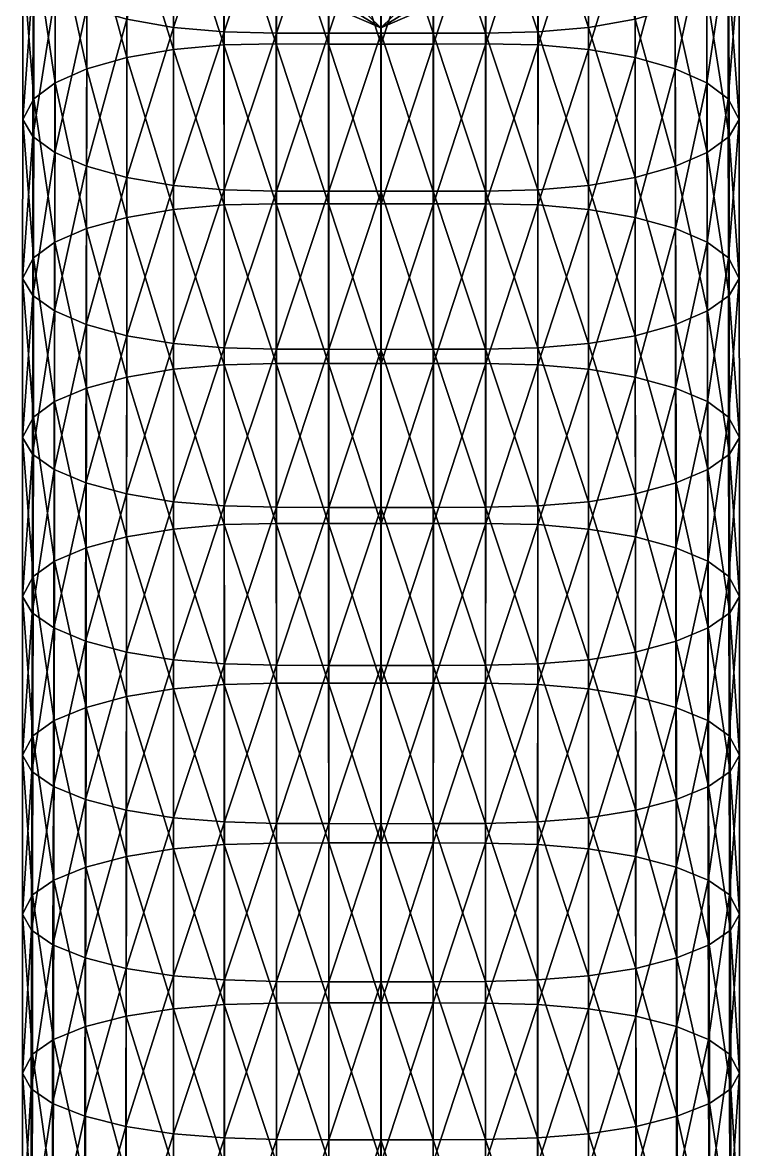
# Model space of a CAD drawing. Header units: millimetres. Extents: x 250 to 303, y -128 to 172.
# Drawn here: x 264.07 to 288.04, y 26.85 to 64.5 of the extents above; entities that cross this region are included whole.
import ezdxf

# ---------------------------------------------------------------- set-up
doc = ezdxf.new("R2010")
doc.units = ezdxf.units.MM
doc.header["$MEASUREMENT"] = 0
doc.layers.add('5550_CHROM', color=253, linetype='Continuous')

msp = doc.modelspace()

# ---------------------------------------------------------------- meshes
at = {"layer": '5550_CHROM'}
mesh = msp.add_polyface(dxfattribs=at)
corners = [(272.554, 58.445, 75.824), (274.305, 58.443, 75.835), (272.553, 63.784, 71.952), (274.304, 63.781, 71.961), (276.056, 63.777, 71.958), (274.304, 69.118, 68.086), (276.056, 69.114, 68.083), (272.552, 69.122, 68.08), (270.807, 63.748, 71.834), (270.805, 69.087, 67.963), (269.12, 63.592, 71.395), (269.12, 68.93, 67.519), (267.56, 63.325, 70.622), (267.563, 68.659, 66.746), (266.222, 62.948, 69.523), (266.227, 68.278, 65.651), (265.159, 62.485, 68.168), (265.165, 67.81, 64.304), (264.447, 61.955, 66.615), (264.453, 67.273, 62.76), (264.078, 61.254, 65.031), (264.079, 66.562, 61.189), (264.42, 60.686, 63.367), (264.428, 65.987, 59.535), (265.152, 60.16, 61.824), (265.162, 65.456, 58.003), (266.211, 59.697, 60.469), (266.219, 64.987, 56.655), (267.56, 59.322, 59.386), (267.564, 64.608, 55.574), (269.122, 59.055, 58.63), (269.122, 64.336, 54.812), (270.815, 58.909, 58.225), (270.814, 64.189, 54.401), (272.558, 58.867, 58.091), (272.557, 64.147, 54.267), (274.31, 58.865, 58.071), (274.309, 64.147, 54.249), (276.061, 58.864, 58.062), (276.061, 64.146, 54.241), (264.079, 71.87, 57.346), (264.434, 71.289, 55.703), (265.171, 70.752, 54.18), (266.227, 70.277, 52.839), (267.567, 69.894, 51.759), (269.122, 69.619, 50.993), (270.813, 69.469, 50.576), (272.557, 69.428, 50.443), (274.309, 69.428, 50.427), (276.061, 69.428, 50.419), (268.515, 72.521, 129.035), (268.272, 70.353, 128.167), (271.446, 66.317, 128.609), (271.925, 71.06, 130.092), (271.582, 68.672, 129.353), (276.056, 66.724, 129.469), (276.055, 64.322, 128.773), (271.441, 67.18, 124.68), (276.055, 65.213, 124.81), (268.713, 71.166, 124.329)]
mesh.append_faces([[corners[k] for k in face] for face in [(0, 1, 2, 2), (3, 2, 1, 1), (3, 4, 5, 5), (6, 5, 4, 4), (2, 3, 7, 7), (5, 7, 3, 3), (8, 2, 9, 9), (7, 9, 2, 2), (10, 8, 11, 11), (9, 11, 8, 8), (12, 10, 13, 13), (11, 13, 10, 10), (14, 12, 15, 15), (13, 15, 12, 12), (16, 14, 17, 17), (15, 17, 14, 14), (18, 16, 19, 19), (17, 19, 16, 16), (20, 18, 21, 21), (19, 21, 18, 18), (22, 20, 23, 23), (21, 23, 20, 20), (24, 22, 25, 25), (23, 25, 22, 22), (26, 24, 27, 27), (25, 27, 24, 24), (28, 26, 29, 29), (27, 29, 26, 26), (30, 28, 31, 31), (29, 31, 28, 28), (32, 30, 33, 33), (31, 33, 30, 30), (34, 32, 35, 35), (33, 35, 32, 32), (36, 34, 37, 37), (35, 37, 34, 34), (38, 36, 39, 39), (37, 39, 36, 36), (21, 19, 40, 40), (23, 21, 41, 41), (40, 41, 21, 21), (25, 23, 42, 42), (41, 42, 23, 23), (27, 25, 43, 43), (42, 43, 25, 25), (29, 27, 44, 44), (43, 44, 27, 27), (31, 29, 45, 45), (44, 45, 29, 29), (33, 31, 46, 46), (45, 46, 31, 31), (35, 33, 47, 47), (46, 47, 33, 33), (37, 35, 48, 48), (47, 48, 35, 35), (39, 37, 49, 49), (48, 49, 37, 37), (50, 51, 52, 52), (53, 54, 55, 55), (54, 52, 56, 56), (56, 55, 54, 54), (56, 52, 57, 57), (57, 58, 56, 56), (59, 57, 52, 52)]])
mesh = msp.add_polyface(dxfattribs=at)
corners = [(277.806, 58.443, 75.835), (279.557, 58.445, 75.824), (279.558, 63.784, 71.952), (277.807, 63.781, 71.961), (276.056, 63.777, 71.958), (277.807, 69.118, 68.086), (276.056, 69.114, 68.083), (279.559, 69.122, 68.08), (281.305, 63.748, 71.834), (281.306, 69.087, 67.963), (282.991, 63.592, 71.395), (282.991, 68.93, 67.519), (284.551, 63.325, 70.622), (284.549, 68.659, 66.746), (285.889, 62.948, 69.523), (285.884, 68.278, 65.651), (286.952, 62.485, 68.168), (286.946, 67.81, 64.304), (287.664, 61.955, 66.615), (287.658, 67.273, 62.76), (288.033, 61.254, 65.031), (288.033, 66.562, 61.189), (287.691, 60.686, 63.367), (287.684, 65.987, 59.535), (286.959, 60.16, 61.824), (286.949, 65.456, 58.003), (285.9, 59.697, 60.469), (285.892, 64.987, 56.655), (284.551, 59.322, 59.386), (284.547, 64.608, 55.574), (282.99, 59.055, 58.63), (282.989, 64.336, 54.812), (281.296, 58.909, 58.225), (281.298, 64.189, 54.401), (279.553, 58.867, 58.091), (279.554, 64.147, 54.267), (277.802, 58.865, 58.071), (277.802, 64.147, 54.249), (276.05, 58.864, 58.062), (276.05, 64.146, 54.241), (288.032, 71.87, 57.346), (287.677, 71.289, 55.703), (286.94, 70.752, 54.18), (285.884, 70.277, 52.839), (284.544, 69.894, 51.759), (282.989, 69.619, 50.993), (281.299, 69.469, 50.576), (279.555, 69.428, 50.443), (277.802, 69.428, 50.427), (276.05, 69.428, 50.419), (283.839, 70.353, 128.167), (283.596, 72.521, 129.035), (280.665, 66.317, 128.609), (280.529, 68.672, 129.353), (280.186, 71.06, 130.092), (276.056, 66.724, 129.469), (276.055, 64.322, 128.773), (280.67, 67.18, 124.68), (276.055, 65.213, 124.81), (283.397, 71.166, 124.329)]
mesh.append_faces([[corners[k] for k in face] for face in [(0, 1, 2, 2), (2, 3, 0, 0), (4, 3, 5, 5), (5, 6, 4, 4), (3, 2, 7, 7), (7, 5, 3, 3), (2, 8, 9, 9), (9, 7, 2, 2), (8, 10, 11, 11), (11, 9, 8, 8), (10, 12, 13, 13), (13, 11, 10, 10), (12, 14, 15, 15), (15, 13, 12, 12), (14, 16, 17, 17), (17, 15, 14, 14), (16, 18, 19, 19), (19, 17, 16, 16), (18, 20, 21, 21), (21, 19, 18, 18), (20, 22, 23, 23), (23, 21, 20, 20), (22, 24, 25, 25), (25, 23, 22, 22), (24, 26, 27, 27), (27, 25, 24, 24), (26, 28, 29, 29), (29, 27, 26, 26), (28, 30, 31, 31), (31, 29, 28, 28), (30, 32, 33, 33), (33, 31, 30, 30), (32, 34, 35, 35), (35, 33, 32, 32), (34, 36, 37, 37), (37, 35, 34, 34), (36, 38, 39, 39), (39, 37, 36, 36), (19, 21, 40, 40), (21, 23, 41, 41), (41, 40, 21, 21), (23, 25, 42, 42), (42, 41, 23, 23), (25, 27, 43, 43), (43, 42, 25, 25), (27, 29, 44, 44), (44, 43, 27, 27), (29, 31, 45, 45), (45, 44, 29, 29), (31, 33, 46, 46), (46, 45, 31, 31), (33, 35, 47, 47), (47, 46, 33, 33), (35, 37, 48, 48), (48, 47, 35, 35), (37, 39, 49, 49), (49, 48, 37, 37), (50, 51, 52, 52), (53, 54, 55, 55), (52, 53, 56, 56), (55, 56, 53, 53), (52, 56, 57, 57), (58, 57, 56, 56), (57, 59, 52, 52)]])
mesh = msp.add_polyface(dxfattribs=at)
corners = [(274.305, 53.106, 79.71), (276.056, 53.104, 79.71), (274.305, 58.443, 75.835), (276.056, 58.441, 75.834), (272.555, 53.106, 79.696), (272.554, 58.445, 75.824), (270.809, 53.067, 79.576), (270.808, 58.408, 75.705), (269.12, 52.916, 79.147), (269.12, 58.254, 75.271), (267.554, 52.654, 78.377), (267.557, 57.99, 74.499), (269.121, 48.493, 66.264), (267.551, 48.753, 67.007), (269.121, 53.774, 62.447), (267.556, 54.037, 63.197), (270.817, 48.351, 65.875), (270.816, 53.63, 62.05), (272.559, 53.587, 61.915), (274.304, 63.781, 71.961), (276.056, 63.777, 71.958), (270.807, 63.748, 71.834), (272.553, 63.784, 71.952), (269.12, 63.592, 71.395), (267.56, 63.325, 70.622), (269.122, 59.055, 58.63), (267.56, 59.322, 59.386), (270.815, 58.909, 58.225), (272.558, 58.867, 58.091), (274.31, 53.584, 61.893), (274.31, 58.865, 58.071), (276.061, 53.582, 61.883), (276.061, 58.864, 58.062)]
mesh.append_faces([[corners[k] for k in face] for face in [(0, 1, 2, 2), (3, 2, 1, 1), (4, 0, 5, 5), (2, 5, 0, 0), (6, 4, 7, 7), (5, 7, 4, 4), (8, 6, 9, 9), (7, 9, 6, 6), (10, 8, 11, 11), (9, 11, 8, 8), (12, 13, 14, 14), (15, 14, 13, 13), (16, 12, 17, 17), (14, 17, 12, 12), (17, 18, 16, 16), (2, 3, 19, 19), (20, 19, 3, 3), (7, 5, 21, 21), (22, 21, 5, 5), (9, 7, 23, 23), (21, 23, 7, 7), (11, 9, 24, 24), (23, 24, 9, 9), (14, 15, 25, 25), (26, 25, 15, 15), (17, 14, 27, 27), (25, 27, 14, 14), (18, 17, 28, 28), (27, 28, 17, 17), (29, 18, 30, 30), (28, 30, 18, 18), (31, 29, 32, 32), (30, 32, 29, 29)]])
mesh = msp.add_polyface(dxfattribs=at)
corners = [(276.056, 53.104, 79.71), (277.806, 53.106, 79.71), (277.806, 58.443, 75.835), (276.056, 58.441, 75.834), (279.556, 53.106, 79.696), (279.557, 58.445, 75.824), (281.302, 53.067, 79.576), (281.303, 58.408, 75.705), (282.992, 52.916, 79.147), (282.991, 58.254, 75.271), (284.557, 52.654, 78.377), (284.554, 57.99, 74.499), (284.56, 48.753, 67.007), (282.99, 48.493, 66.264), (282.99, 53.774, 62.447), (281.294, 48.351, 65.875), (281.295, 53.63, 62.05), (279.552, 53.587, 61.915), (277.807, 63.781, 71.961), (276.056, 63.777, 71.958), (281.305, 63.748, 71.834), (279.558, 63.784, 71.952), (282.991, 63.592, 71.395), (284.551, 63.325, 70.622), (284.556, 54.037, 63.197), (282.99, 59.055, 58.63), (284.551, 59.322, 59.386), (281.296, 58.909, 58.225), (279.553, 58.867, 58.091), (277.801, 53.584, 61.893), (277.802, 58.865, 58.071), (276.05, 53.582, 61.883), (276.05, 58.864, 58.062)]
mesh.append_faces([[corners[k] for k in face] for face in [(0, 1, 2, 2), (2, 3, 0, 0), (1, 4, 5, 5), (5, 2, 1, 1), (4, 6, 7, 7), (7, 5, 4, 4), (6, 8, 9, 9), (9, 7, 6, 6), (8, 10, 11, 11), (11, 9, 8, 8), (12, 13, 14, 14), (13, 15, 16, 16), (16, 14, 13, 13), (17, 16, 15, 15), (3, 2, 18, 18), (18, 19, 3, 3), (5, 7, 20, 20), (20, 21, 5, 5), (7, 9, 22, 22), (22, 20, 7, 7), (9, 11, 23, 23), (23, 22, 9, 9), (24, 14, 25, 25), (25, 26, 24, 24), (14, 16, 27, 27), (27, 25, 14, 14), (16, 17, 28, 28), (28, 27, 16, 16), (17, 29, 30, 30), (30, 28, 17, 17), (29, 31, 32, 32), (32, 30, 29, 29)]])
mesh = msp.add_polyface(dxfattribs=at)
corners = [(266.21, 52.286, 77.27), (267.554, 52.654, 78.377), (266.216, 57.617, 73.396), (267.557, 57.99, 74.499), (265.144, 51.834, 75.899), (265.152, 57.16, 72.033), (264.434, 51.316, 74.325), (264.441, 56.636, 70.47), (264.076, 50.638, 72.714), (264.077, 55.946, 68.873), (264.403, 50.084, 71.027), (264.412, 55.385, 67.197), (265.129, 49.57, 69.461), (265.141, 54.865, 65.643), (266.193, 49.118, 68.092), (266.202, 54.407, 64.281), (267.551, 48.753, 67.007), (267.556, 54.037, 63.197), (266.222, 62.948, 69.523), (267.56, 63.325, 70.622), (265.159, 62.485, 68.168), (264.447, 61.955, 66.615), (264.078, 61.254, 65.031), (264.42, 60.686, 63.367), (265.152, 60.16, 61.824), (266.211, 59.697, 60.469), (267.56, 59.322, 59.386)]
mesh.append_faces([[corners[k] for k in face] for face in [(0, 1, 2, 2), (3, 2, 1, 1), (4, 0, 5, 5), (2, 5, 0, 0), (6, 4, 7, 7), (5, 7, 4, 4), (8, 6, 9, 9), (7, 9, 6, 6), (10, 8, 11, 11), (9, 11, 8, 8), (12, 10, 13, 13), (11, 13, 10, 10), (14, 12, 15, 15), (13, 15, 12, 12), (16, 14, 17, 17), (15, 17, 14, 14), (2, 3, 18, 18), (19, 18, 3, 3), (5, 2, 20, 20), (18, 20, 2, 2), (7, 5, 21, 21), (20, 21, 5, 5), (9, 7, 22, 22), (21, 22, 7, 7), (11, 9, 23, 23), (22, 23, 9, 9), (13, 11, 24, 24), (23, 24, 11, 11), (15, 13, 25, 25), (24, 25, 13, 13), (17, 15, 26, 26), (25, 26, 15, 15)]])
mesh = msp.add_polyface(dxfattribs=at)
corners = [(284.557, 52.654, 78.377), (285.902, 52.286, 77.27), (285.895, 57.617, 73.396), (284.554, 57.99, 74.499), (286.967, 51.834, 75.899), (286.96, 57.16, 72.033), (287.677, 51.316, 74.325), (287.671, 56.636, 70.47), (288.035, 50.638, 72.714), (288.034, 55.946, 68.873), (287.708, 50.084, 71.027), (287.699, 55.385, 67.197), (286.982, 49.57, 69.461), (286.97, 54.865, 65.643), (285.918, 49.118, 68.092), (285.909, 54.407, 64.281), (284.56, 48.753, 67.007), (284.556, 54.037, 63.197), (282.99, 53.774, 62.447), (285.889, 62.948, 69.523), (284.551, 63.325, 70.622), (286.952, 62.485, 68.168), (287.664, 61.955, 66.615), (288.033, 61.254, 65.031), (287.691, 60.686, 63.367), (286.959, 60.16, 61.824), (285.9, 59.697, 60.469), (284.551, 59.322, 59.386)]
mesh.append_faces([[corners[k] for k in face] for face in [(0, 1, 2, 2), (2, 3, 0, 0), (1, 4, 5, 5), (5, 2, 1, 1), (4, 6, 7, 7), (7, 5, 4, 4), (6, 8, 9, 9), (9, 7, 6, 6), (8, 10, 11, 11), (11, 9, 8, 8), (10, 12, 13, 13), (13, 11, 10, 10), (12, 14, 15, 15), (15, 13, 12, 12), (14, 16, 17, 17), (17, 15, 14, 14), (18, 17, 16, 16), (3, 2, 19, 19), (19, 20, 3, 3), (2, 5, 21, 21), (21, 19, 2, 2), (5, 7, 22, 22), (22, 21, 5, 5), (7, 9, 23, 23), (23, 22, 7, 7), (9, 11, 24, 24), (24, 23, 9, 9), (11, 13, 25, 25), (25, 24, 11, 11), (13, 15, 26, 26), (26, 25, 13, 13), (15, 17, 27, 27), (27, 26, 15, 15)]])
mesh = msp.add_polyface(dxfattribs=at)
corners = [(274.306, 42.431, 87.459), (276.056, 42.43, 87.461), (274.306, 47.768, 83.584), (276.056, 47.767, 83.585), (272.557, 42.427, 87.439), (272.556, 47.766, 83.568), (270.812, 42.386, 87.317), (270.811, 47.727, 83.447), (269.119, 42.237, 86.902), (269.119, 47.577, 83.024), (267.547, 41.982, 86.134), (267.551, 47.318, 82.255), (266.196, 41.622, 85.02), (266.203, 46.954, 81.145), (265.127, 41.181, 83.632), (265.136, 46.508, 79.765), (264.419, 40.677, 82.036), (264.427, 45.997, 78.181), (264.075, 40.023, 80.395), (264.076, 45.33, 76.555), (264.385, 39.482, 78.683), (264.394, 44.783, 74.855), (265.104, 38.982, 77.094), (265.117, 44.276, 73.278), (266.183, 43.829, 71.901), (274.305, 53.106, 79.71), (276.056, 53.104, 79.71), (272.555, 53.106, 79.696), (270.809, 53.067, 79.576), (269.12, 52.916, 79.147), (267.554, 52.654, 78.377), (266.21, 52.286, 77.27), (265.144, 51.834, 75.899), (264.434, 51.316, 74.325), (264.076, 50.638, 72.714), (264.403, 50.084, 71.027), (265.129, 49.57, 69.461), (266.193, 49.118, 68.092), (267.546, 43.469, 70.815), (267.551, 48.753, 67.007), (269.121, 43.213, 70.08), (269.121, 48.493, 66.264), (270.819, 43.073, 69.699), (270.817, 48.351, 65.875), (272.561, 43.027, 69.564), (272.56, 48.307, 65.739), (274.311, 43.021, 69.536), (274.311, 48.303, 65.715), (276.061, 43.019, 69.525), (276.061, 48.301, 65.704), (272.559, 53.587, 61.915), (274.31, 53.584, 61.893), (276.061, 53.582, 61.883)]
mesh.append_faces([[corners[k] for k in face] for face in [(0, 1, 2, 2), (3, 2, 1, 1), (4, 0, 5, 5), (2, 5, 0, 0), (6, 4, 7, 7), (5, 7, 4, 4), (8, 6, 9, 9), (7, 9, 6, 6), (10, 8, 11, 11), (9, 11, 8, 8), (12, 10, 13, 13), (11, 13, 10, 10), (14, 12, 15, 15), (13, 15, 12, 12), (16, 14, 17, 17), (15, 17, 14, 14), (18, 16, 19, 19), (17, 19, 16, 16), (20, 18, 21, 21), (19, 21, 18, 18), (22, 20, 23, 23), (21, 23, 20, 20), (23, 24, 22, 22), (2, 3, 25, 25), (26, 25, 3, 3), (5, 2, 27, 27), (25, 27, 2, 2), (7, 5, 28, 28), (27, 28, 5, 5), (9, 7, 29, 29), (28, 29, 7, 7), (11, 9, 30, 30), (29, 30, 9, 9), (13, 11, 31, 31), (30, 31, 11, 11), (15, 13, 32, 32), (31, 32, 13, 13), (17, 15, 33, 33), (32, 33, 15, 15), (19, 17, 34, 34), (33, 34, 17, 17), (21, 19, 35, 35), (34, 35, 19, 19), (23, 21, 36, 36), (35, 36, 21, 21), (24, 23, 37, 37), (36, 37, 23, 23), (38, 24, 39, 39), (37, 39, 24, 24), (40, 38, 41, 41), (39, 41, 38, 38), (42, 40, 43, 43), (41, 43, 40, 40), (44, 42, 45, 45), (43, 45, 42, 42), (46, 44, 47, 47), (45, 47, 44, 44), (48, 46, 49, 49), (47, 49, 46, 46), (45, 43, 50, 50), (47, 45, 51, 51), (50, 51, 45, 45), (49, 47, 52, 52), (51, 52, 47, 47)]])
mesh = msp.add_polyface(dxfattribs=at)
corners = [(276.056, 42.43, 87.461), (277.805, 42.431, 87.459), (277.805, 47.768, 83.584), (276.056, 47.767, 83.585), (279.554, 42.427, 87.439), (279.555, 47.766, 83.568), (281.299, 42.386, 87.317), (281.3, 47.727, 83.447), (282.992, 42.237, 86.902), (282.992, 47.577, 83.024), (284.56, 47.318, 82.255), (277.806, 53.106, 79.71), (276.056, 53.104, 79.71), (279.556, 53.106, 79.696), (281.302, 53.067, 79.576), (282.992, 52.916, 79.147), (284.557, 52.654, 78.377), (284.565, 43.469, 70.815), (282.99, 43.213, 70.08), (282.99, 48.493, 66.264), (281.293, 43.073, 69.699), (281.294, 48.351, 65.875), (279.55, 43.027, 69.564), (279.551, 48.307, 65.739), (277.8, 43.021, 69.536), (277.801, 48.303, 65.715), (276.05, 43.019, 69.525), (276.05, 48.301, 65.704), (279.552, 53.587, 61.915), (277.801, 53.584, 61.893), (276.05, 53.582, 61.883)]
mesh.append_faces([[corners[k] for k in face] for face in [(0, 1, 2, 2), (2, 3, 0, 0), (1, 4, 5, 5), (5, 2, 1, 1), (4, 6, 7, 7), (7, 5, 4, 4), (6, 8, 9, 9), (9, 7, 6, 6), (10, 9, 8, 8), (3, 2, 11, 11), (11, 12, 3, 3), (2, 5, 13, 13), (13, 11, 2, 2), (5, 7, 14, 14), (14, 13, 5, 5), (7, 9, 15, 15), (15, 14, 7, 7), (16, 15, 9, 9), (17, 18, 19, 19), (18, 20, 21, 21), (21, 19, 18, 18), (20, 22, 23, 23), (23, 21, 20, 20), (22, 24, 25, 25), (25, 23, 22, 22), (24, 26, 27, 27), (27, 25, 24, 24), (21, 23, 28, 28), (23, 25, 29, 29), (29, 28, 23, 23), (25, 27, 30, 30), (30, 29, 25, 25)]])
mesh = msp.add_polyface(dxfattribs=at)
corners = [(282.992, 42.237, 86.902), (284.564, 41.982, 86.134), (284.56, 47.318, 82.255), (285.915, 41.622, 85.02), (285.908, 46.954, 81.145), (286.984, 41.181, 83.632), (286.976, 46.508, 79.765), (287.692, 40.677, 82.036), (287.685, 45.997, 78.181), (288.036, 40.023, 80.395), (288.035, 45.33, 76.555), (287.726, 39.482, 78.683), (287.717, 44.783, 74.855), (287.008, 38.982, 77.094), (286.995, 44.276, 73.278), (285.939, 38.54, 75.709), (285.928, 43.829, 71.901), (282.992, 47.577, 83.024), (284.557, 52.654, 78.377), (285.902, 52.286, 77.27), (286.967, 51.834, 75.899), (287.677, 51.316, 74.325), (288.035, 50.638, 72.714), (287.708, 50.084, 71.027), (286.982, 49.57, 69.461), (285.918, 49.118, 68.092), (284.565, 43.469, 70.815), (284.56, 48.753, 67.007), (282.99, 48.493, 66.264)]
mesh.append_faces([[corners[k] for k in face] for face in [(0, 1, 2, 2), (1, 3, 4, 4), (4, 2, 1, 1), (3, 5, 6, 6), (6, 4, 3, 3), (5, 7, 8, 8), (8, 6, 5, 5), (7, 9, 10, 10), (10, 8, 7, 7), (9, 11, 12, 12), (12, 10, 9, 9), (11, 13, 14, 14), (14, 12, 11, 11), (13, 15, 16, 16), (16, 14, 13, 13), (17, 2, 18, 18), (2, 4, 19, 19), (19, 18, 2, 2), (4, 6, 20, 20), (20, 19, 4, 4), (6, 8, 21, 21), (21, 20, 6, 6), (8, 10, 22, 22), (22, 21, 8, 8), (10, 12, 23, 23), (23, 22, 10, 10), (12, 14, 24, 24), (24, 23, 12, 12), (14, 16, 25, 25), (25, 24, 14, 14), (16, 26, 27, 27), (27, 25, 16, 16), (28, 27, 26, 26)]])
mesh = msp.add_polyface(dxfattribs=at)
corners = [(267.54, 31.308, 93.894), (269.119, 31.557, 94.658), (267.544, 36.645, 90.014), (269.119, 36.897, 90.78), (266.181, 30.957, 92.772), (266.188, 36.29, 88.896), (265.109, 30.527, 91.367), (265.118, 35.855, 87.499), (264.403, 30.036, 89.747), (264.411, 35.357, 85.892), (267.547, 41.982, 86.134), (266.196, 41.622, 85.02), (265.127, 41.181, 83.632), (264.419, 40.677, 82.036), (264.074, 34.715, 84.235), (264.075, 40.023, 80.395), (264.375, 34.182, 82.511), (264.385, 39.482, 78.683), (265.09, 33.688, 80.909), (265.104, 38.982, 77.094), (266.161, 33.252, 79.516), (266.172, 38.54, 75.709), (267.536, 32.902, 78.429), (267.541, 38.185, 74.623), (269.121, 32.654, 77.71), (269.121, 37.933, 73.895), (266.183, 43.829, 71.901), (267.546, 43.469, 70.815), (269.121, 43.213, 70.08)]
mesh.append_faces([[corners[k] for k in face] for face in [(0, 1, 2, 2), (3, 2, 1, 1), (4, 0, 5, 5), (2, 5, 0, 0), (6, 4, 7, 7), (5, 7, 4, 4), (8, 6, 9, 9), (7, 9, 6, 6), (2, 3, 10, 10), (5, 2, 11, 11), (10, 11, 2, 2), (7, 5, 12, 12), (11, 12, 5, 5), (9, 7, 13, 13), (12, 13, 7, 7), (14, 9, 15, 15), (13, 15, 9, 9), (16, 14, 17, 17), (15, 17, 14, 14), (18, 16, 19, 19), (17, 19, 16, 16), (20, 18, 21, 21), (19, 21, 18, 18), (22, 20, 23, 23), (21, 23, 20, 20), (24, 22, 25, 25), (23, 25, 22, 22), (21, 19, 26, 26), (23, 21, 27, 27), (26, 27, 21, 21), (25, 23, 28, 28), (27, 28, 23, 23)]])
mesh = msp.add_polyface(dxfattribs=at)
corners = [(282.992, 31.557, 94.658), (284.571, 31.308, 93.894), (284.568, 36.645, 90.014), (282.992, 36.897, 90.78), (285.93, 30.957, 92.772), (285.923, 36.29, 88.896), (287.002, 30.527, 91.367), (286.993, 35.855, 87.499), (287.708, 30.036, 89.747), (287.7, 35.357, 85.892), (288.037, 34.715, 84.235), (284.564, 41.982, 86.134), (282.992, 42.237, 86.902), (285.915, 41.622, 85.02), (286.984, 41.181, 83.632), (287.692, 40.677, 82.036), (288.036, 40.023, 80.395), (287.736, 34.182, 82.511), (287.726, 39.482, 78.683), (287.021, 33.688, 80.909), (287.008, 38.982, 77.094), (285.95, 33.252, 79.516), (285.939, 38.54, 75.709), (284.575, 32.902, 78.429), (284.57, 38.185, 74.623), (282.99, 32.654, 77.71), (282.99, 37.933, 73.895), (284.565, 43.469, 70.815), (285.928, 43.829, 71.901), (282.99, 43.213, 70.08)]
mesh.append_faces([[corners[k] for k in face] for face in [(0, 1, 2, 2), (2, 3, 0, 0), (1, 4, 5, 5), (5, 2, 1, 1), (4, 6, 7, 7), (7, 5, 4, 4), (6, 8, 9, 9), (9, 7, 6, 6), (10, 9, 8, 8), (3, 2, 11, 11), (11, 12, 3, 3), (2, 5, 13, 13), (13, 11, 2, 2), (5, 7, 14, 14), (14, 13, 5, 5), (7, 9, 15, 15), (15, 14, 7, 7), (9, 10, 16, 16), (16, 15, 9, 9), (10, 17, 18, 18), (18, 16, 10, 10), (17, 19, 20, 20), (20, 18, 17, 17), (19, 21, 22, 22), (22, 20, 19, 19), (21, 23, 24, 24), (24, 22, 21, 21), (23, 25, 26, 26), (26, 24, 23, 23), (22, 24, 27, 27), (27, 28, 22, 22), (24, 26, 29, 29), (29, 27, 24, 24)]])
mesh = msp.add_polyface(dxfattribs=at)
corners = [(274.308, 31.755, 95.207), (276.056, 31.756, 95.212), (274.307, 37.093, 91.333), (276.056, 37.093, 91.336), (272.56, 31.747, 95.182), (272.559, 37.087, 91.31), (270.815, 31.702, 95.059), (270.814, 37.044, 91.188), (269.119, 31.557, 94.658), (269.119, 36.897, 90.78), (274.306, 42.431, 87.459), (276.056, 42.43, 87.461), (272.557, 42.427, 87.439), (270.812, 42.386, 87.317), (269.119, 42.237, 86.902), (267.547, 41.982, 86.134), (270.822, 32.517, 77.348), (269.121, 32.654, 77.71), (270.82, 37.795, 73.524), (269.121, 37.933, 73.895), (272.564, 32.469, 77.213), (272.563, 37.748, 73.388), (274.312, 32.459, 77.18), (274.312, 37.74, 73.358), (276.061, 32.455, 77.168), (276.061, 37.737, 73.346), (270.819, 43.073, 69.699), (269.121, 43.213, 70.08), (272.561, 43.027, 69.564), (274.311, 43.021, 69.536), (276.061, 43.019, 69.525)]
mesh.append_faces([[corners[k] for k in face] for face in [(0, 1, 2, 2), (3, 2, 1, 1), (4, 0, 5, 5), (2, 5, 0, 0), (6, 4, 7, 7), (5, 7, 4, 4), (8, 6, 9, 9), (7, 9, 6, 6), (2, 3, 10, 10), (11, 10, 3, 3), (5, 2, 12, 12), (10, 12, 2, 2), (7, 5, 13, 13), (12, 13, 5, 5), (9, 7, 14, 14), (13, 14, 7, 7), (14, 15, 9, 9), (16, 17, 18, 18), (19, 18, 17, 17), (20, 16, 21, 21), (18, 21, 16, 16), (22, 20, 23, 23), (21, 23, 20, 20), (24, 22, 25, 25), (23, 25, 22, 22), (18, 19, 26, 26), (27, 26, 19, 19), (21, 18, 28, 28), (26, 28, 18, 18), (23, 21, 29, 29), (28, 29, 21, 21), (25, 23, 30, 30), (29, 30, 23, 23)]])
mesh = msp.add_polyface(dxfattribs=at)
corners = [(276.056, 31.756, 95.212), (277.803, 31.755, 95.207), (277.804, 37.093, 91.333), (276.056, 37.093, 91.336), (279.551, 31.747, 95.182), (279.553, 37.087, 91.31), (281.296, 31.702, 95.059), (281.297, 37.044, 91.188), (282.992, 31.557, 94.658), (282.992, 36.897, 90.78), (277.805, 42.431, 87.459), (276.056, 42.43, 87.461), (279.554, 42.427, 87.439), (281.299, 42.386, 87.317), (282.992, 42.237, 86.902), (282.99, 32.654, 77.71), (281.29, 32.517, 77.348), (281.291, 37.795, 73.524), (282.99, 37.933, 73.895), (279.547, 32.469, 77.213), (279.549, 37.748, 73.388), (277.799, 32.459, 77.18), (277.799, 37.74, 73.358), (276.05, 32.455, 77.168), (276.05, 37.737, 73.346), (281.293, 43.073, 69.699), (282.99, 43.213, 70.08), (279.55, 43.027, 69.564), (277.8, 43.021, 69.536), (276.05, 43.019, 69.525)]
mesh.append_faces([[corners[k] for k in face] for face in [(0, 1, 2, 2), (2, 3, 0, 0), (1, 4, 5, 5), (5, 2, 1, 1), (4, 6, 7, 7), (7, 5, 4, 4), (6, 8, 9, 9), (9, 7, 6, 6), (3, 2, 10, 10), (10, 11, 3, 3), (2, 5, 12, 12), (12, 10, 2, 2), (5, 7, 13, 13), (13, 12, 5, 5), (7, 9, 14, 14), (14, 13, 7, 7), (15, 16, 17, 17), (17, 18, 15, 15), (16, 19, 20, 20), (20, 17, 16, 16), (19, 21, 22, 22), (22, 20, 19, 19), (21, 23, 24, 24), (24, 22, 21, 21), (18, 17, 25, 25), (25, 26, 18, 18), (17, 20, 27, 27), (27, 25, 17, 17), (20, 22, 28, 28), (28, 27, 20, 20), (22, 24, 29, 29), (29, 28, 22, 22)]])
mesh = msp.add_polyface(dxfattribs=at)
corners = [(274.309, 21.08, 102.956), (276.056, 21.083, 102.963), (274.308, 26.417, 99.082), (276.056, 26.42, 99.088), (272.562, 21.067, 102.924), (272.561, 26.407, 99.053), (270.819, 21.018, 102.8), (270.817, 26.36, 98.93), (269.119, 20.875, 102.415), (269.119, 26.216, 98.536), (267.536, 25.97, 97.774), (274.308, 31.755, 95.207), (276.056, 31.756, 95.212), (272.56, 31.747, 95.182), (270.815, 31.702, 95.059), (269.119, 31.557, 94.658), (267.54, 31.308, 93.894), (266.173, 25.624, 96.649), (266.181, 30.957, 92.772), (265.099, 25.2, 95.234), (265.109, 30.527, 91.367), (264.395, 24.716, 93.603), (264.403, 30.036, 89.747), (264.072, 24.1, 91.915), (264.073, 29.407, 88.075), (264.354, 23.582, 90.164), (264.365, 28.882, 86.337), (265.061, 23.101, 88.536), (265.076, 28.394, 84.723), (266.138, 22.677, 87.127), (266.15, 27.964, 83.322), (267.525, 22.336, 86.039), (267.53, 27.619, 82.234), (269.121, 22.096, 85.338), (269.121, 27.375, 81.524), (270.825, 21.962, 84.997), (270.823, 27.24, 81.173), (272.566, 21.911, 84.862), (272.565, 27.19, 81.037), (274.313, 21.897, 84.824), (274.313, 27.178, 81.002), (276.061, 27.173, 80.989), (264.074, 34.715, 84.235), (264.411, 35.357, 85.892), (264.375, 34.182, 82.511), (265.09, 33.688, 80.909), (266.161, 33.252, 79.516), (267.536, 32.902, 78.429), (269.121, 32.654, 77.71), (270.822, 32.517, 77.348), (272.564, 32.469, 77.213), (274.312, 32.459, 77.18), (276.061, 32.455, 77.168)]
mesh.append_faces([[corners[k] for k in face] for face in [(0, 1, 2, 2), (3, 2, 1, 1), (4, 0, 5, 5), (2, 5, 0, 0), (6, 4, 7, 7), (5, 7, 4, 4), (8, 6, 9, 9), (7, 9, 6, 6), (9, 10, 8, 8), (2, 3, 11, 11), (12, 11, 3, 3), (5, 2, 13, 13), (11, 13, 2, 2), (7, 5, 14, 14), (13, 14, 5, 5), (9, 7, 15, 15), (14, 15, 7, 7), (10, 9, 16, 16), (15, 16, 9, 9), (17, 10, 18, 18), (16, 18, 10, 10), (19, 17, 20, 20), (18, 20, 17, 17), (21, 19, 22, 22), (20, 22, 19, 19), (23, 21, 24, 24), (22, 24, 21, 21), (25, 23, 26, 26), (24, 26, 23, 23), (27, 25, 28, 28), (26, 28, 25, 25), (29, 27, 30, 30), (28, 30, 27, 27), (31, 29, 32, 32), (30, 32, 29, 29), (33, 31, 34, 34), (32, 34, 31, 31), (35, 33, 36, 36), (34, 36, 33, 33), (37, 35, 38, 38), (36, 38, 35, 35), (39, 37, 40, 40), (38, 40, 37, 37), (40, 41, 39, 39), (24, 22, 42, 42), (43, 42, 22, 22), (26, 24, 44, 44), (42, 44, 24, 24), (28, 26, 45, 45), (44, 45, 26, 26), (30, 28, 46, 46), (45, 46, 28, 28), (32, 30, 47, 47), (46, 47, 30, 30), (34, 32, 48, 48), (47, 48, 32, 32), (36, 34, 49, 49), (48, 49, 34, 34), (38, 36, 50, 50), (49, 50, 36, 36), (40, 38, 51, 51), (50, 51, 38, 38), (41, 40, 52, 52), (51, 52, 40, 40)]])
mesh = msp.add_polyface(dxfattribs=at)
corners = [(284.575, 25.97, 97.774), (282.992, 26.216, 98.536), (282.992, 20.875, 102.415), (281.294, 26.36, 98.93), (282.992, 31.557, 94.658), (284.571, 31.308, 93.894), (285.938, 25.624, 96.649), (285.93, 30.957, 92.772), (287.012, 25.2, 95.234), (287.002, 30.527, 91.367), (287.716, 24.716, 93.603), (287.708, 30.036, 89.747), (288.039, 24.1, 91.915), (288.038, 29.407, 88.075), (287.757, 23.582, 90.164), (287.747, 28.882, 86.337), (287.05, 23.101, 88.536), (287.035, 28.394, 84.723), (285.973, 22.677, 87.127), (285.961, 27.964, 83.322), (284.587, 22.336, 86.039), (284.581, 27.619, 82.234), (282.99, 22.096, 85.338), (282.99, 27.375, 81.524), (288.037, 34.715, 84.235), (287.736, 34.182, 82.511), (287.021, 33.688, 80.909), (285.95, 33.252, 79.516), (284.575, 32.902, 78.429), (282.99, 32.654, 77.71)]
mesh.append_faces([[corners[k] for k in face] for face in [(0, 1, 2, 2), (3, 1, 4, 4), (1, 0, 5, 5), (5, 4, 1, 1), (0, 6, 7, 7), (7, 5, 0, 0), (6, 8, 9, 9), (9, 7, 6, 6), (8, 10, 11, 11), (11, 9, 8, 8), (10, 12, 13, 13), (13, 11, 10, 10), (12, 14, 15, 15), (15, 13, 12, 12), (14, 16, 17, 17), (17, 15, 14, 14), (16, 18, 19, 19), (19, 17, 16, 16), (18, 20, 21, 21), (21, 19, 18, 18), (20, 22, 23, 23), (23, 21, 20, 20), (11, 13, 24, 24), (13, 15, 25, 25), (25, 24, 13, 13), (15, 17, 26, 26), (26, 25, 15, 15), (17, 19, 27, 27), (27, 26, 17, 17), (19, 21, 28, 28), (28, 27, 19, 19), (21, 23, 29, 29), (29, 28, 21, 21)]])
mesh = msp.add_polyface(dxfattribs=at)
corners = [(276.061, 21.892, 84.81), (274.313, 21.897, 84.824), (276.061, 27.173, 80.989), (276.056, 21.083, 102.963), (277.802, 21.08, 102.956), (277.803, 26.417, 99.082), (276.056, 26.42, 99.088), (279.549, 21.067, 102.924), (279.55, 26.407, 99.053), (281.292, 21.018, 102.8), (281.294, 26.36, 98.93), (282.992, 20.875, 102.415), (282.992, 26.216, 98.536), (277.803, 31.755, 95.207), (276.056, 31.756, 95.212), (279.551, 31.747, 95.182), (281.296, 31.702, 95.059), (282.992, 31.557, 94.658), (282.99, 22.096, 85.338), (281.286, 21.962, 84.997), (281.288, 27.24, 81.173), (282.99, 27.375, 81.524), (279.545, 21.911, 84.862), (279.546, 27.19, 81.037), (277.798, 21.897, 84.824), (277.798, 27.178, 81.002), (276.05, 21.892, 84.81), (276.05, 27.173, 80.989), (281.29, 32.517, 77.348), (282.99, 32.654, 77.71), (279.547, 32.469, 77.213), (277.799, 32.459, 77.18), (276.05, 32.455, 77.168)]
mesh.append_faces([[corners[k] for k in face] for face in [(0, 1, 2, 2), (3, 4, 5, 5), (5, 6, 3, 3), (4, 7, 8, 8), (8, 5, 4, 4), (7, 9, 10, 10), (10, 8, 7, 7), (9, 11, 12, 12), (12, 10, 9, 9), (6, 5, 13, 13), (13, 14, 6, 6), (5, 8, 15, 15), (15, 13, 5, 5), (8, 10, 16, 16), (16, 15, 8, 8), (17, 16, 10, 10), (18, 19, 20, 20), (20, 21, 18, 18), (19, 22, 23, 23), (23, 20, 19, 19), (22, 24, 25, 25), (25, 23, 22, 22), (24, 26, 27, 27), (27, 25, 24, 24), (21, 20, 28, 28), (28, 29, 21, 21), (20, 23, 30, 30), (30, 28, 20, 20), (23, 25, 31, 31), (31, 30, 23, 23), (25, 27, 32, 32), (32, 31, 25, 25)]])

doc.saveas('drawing.dxf')
